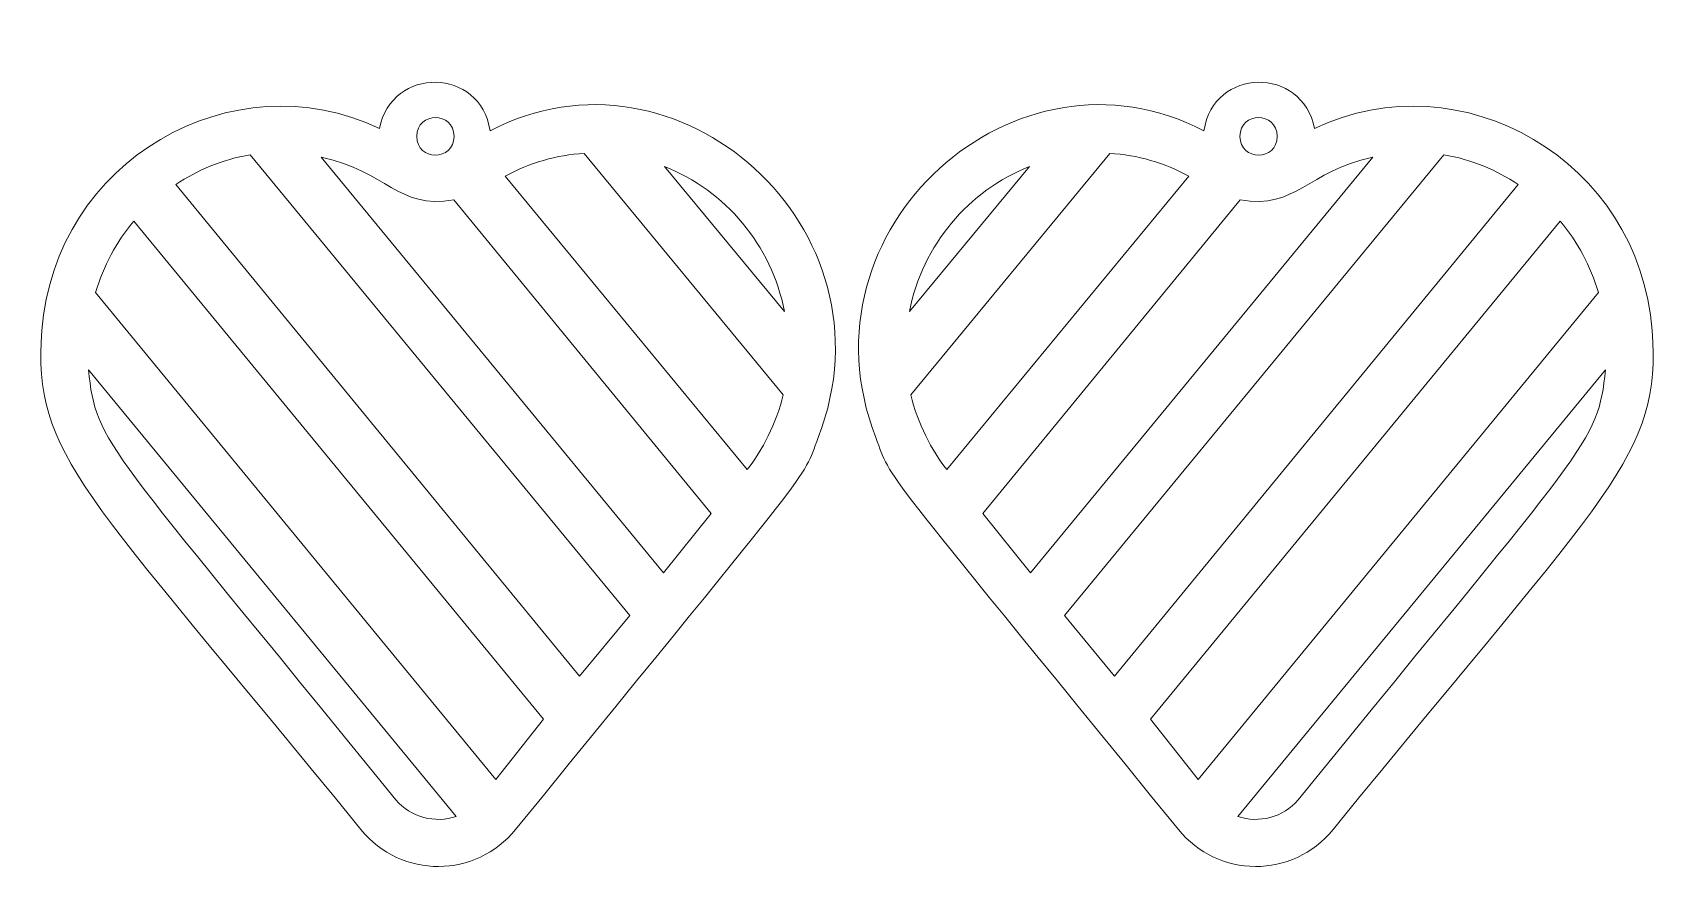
# Model space of a CAD drawing. Header units: inches. Extents: x 17.11 to 21.21, y -4.3 to -2.17.
import ezdxf

# ---------------------------------------------------------------- set-up
doc = ezdxf.new("R2010")
doc.units = ezdxf.units.IN
doc.header["$MEASUREMENT"] = 0
doc.layers.add('_U+0421_U+043B_U+043E_U+0439 1', color=7, linetype='Continuous')

msp = doc.modelspace()

# ---------------------------------------------------------------- linework, layer by layer
at = {"layer": '_U+0421_U+043B_U+043E_U+0439 1', "color": 242, "lineweight": 18, "true_color": 0xc1272d}
for points, knots in [([(18.2627, -2.4178), (18.2392, -2.258), (18.0142, -2.2541), (17.9845, -2.4121), (17.6153, -2.2361), (17.1673, -2.491), (17.1345, -2.9202), (17.1111, -3.237), (17.2371, -3.3147), (17.9373, -4.1755), (18.0398, -4.301), (18.2273, -4.298), (18.3269, -4.1755), (19.0975, -3.2281), (19.0447, -3.3058), (19.0887, -3.1892), (19.2931, -2.6608), (18.7322, -2.1707), (18.2627, -2.4178)], [0, 0, 0, 0, 1, 1, 1, 2, 2, 2, 3, 3, 3, 4, 4, 4, 5, 5, 5, 6, 6, 6, 6]), ([(19.2335, -3.1892), (19.2775, -3.3058), (19.2247, -3.2281), (19.9953, -4.1755), (20.0949, -4.298), (20.2824, -4.301), (20.3849, -4.1755), (21.0852, -3.3147), (21.2111, -3.237), (21.1877, -2.9202), (21.1549, -2.491), (20.7069, -2.2361), (20.3377, -2.4121), (20.308, -2.2541), (20.083, -2.258), (20.0595, -2.4178), (19.59, -2.1707), (19.0291, -2.6608), (19.2335, -3.1892)], [0, 0, 0, 0, 1, 1, 1, 2, 2, 2, 3, 3, 3, 4, 4, 4, 5, 5, 5, 6, 6, 6, 6]), ([(18.1719, -2.4318), (18.1718, -2.4948), (18.0783, -2.4946), (18.0784, -2.4316), (18.0786, -2.3685), (18.1721, -2.3688), (18.1719, -2.4318)], [0, 0, 0, 0, 1, 1, 1, 2, 2, 2, 2]), ([(20.2438, -2.4316), (20.244, -2.4946), (20.1505, -2.4948), (20.1503, -2.4318), (20.1501, -2.3688), (20.2436, -2.3685), (20.2438, -2.4316)], [0, 0, 0, 0, 1, 1, 1, 2, 2, 2, 2]), ([(18.4881, -3.7899), (18.4881, -3.7899), (17.4714, -2.5526), (17.4714, -2.5526), (17.5271, -2.5167), (17.5886, -2.4898), (17.659, -2.4779), (17.659, -2.4779), (18.6141, -3.6375), (18.6141, -3.6375), (18.6141, -3.6375), (18.4881, -3.7899), (18.4881, -3.7899)], [0, 0, 0, 0, 1, 1, 1, 2, 2, 2, 3, 3, 3, 4, 4, 4, 4]), ([(18.699, -3.5299), (18.699, -3.5299), (17.8377, -2.4839), (17.8377, -2.4839), (18.0047, -2.5197), (18.0281, -2.6154), (18.1717, -2.5915), (18.1717, -2.5915), (18.8192, -3.3805), (18.8192, -3.3805), (18.8192, -3.3805), (18.699, -3.5299), (18.699, -3.5299)], [0, 0, 0, 0, 1, 1, 1, 2, 2, 2, 3, 3, 3, 4, 4, 4, 4]), ([(18.91, -3.2699), (18.91, -3.2699), (18.3006, -2.5317), (18.3006, -2.5317), (18.3621, -2.4988), (18.4295, -2.4779), (18.4998, -2.4749), (18.4998, -2.4749), (19.0008, -3.0816), (19.0008, -3.0816), (18.9832, -3.1533), (18.9481, -3.2221), (18.91, -3.2699)], [0, 0, 0, 0, 1, 1, 1, 2, 2, 2, 3, 3, 3, 4, 4, 4, 4]), ([(19.3214, -3.0816), (19.3214, -3.0816), (19.8224, -2.4749), (19.8224, -2.4749), (19.8927, -2.4779), (19.9601, -2.4988), (20.0216, -2.5317), (20.0216, -2.5317), (19.4123, -3.2699), (19.4123, -3.2699), (19.3742, -3.2221), (19.339, -3.1533), (19.3214, -3.0816)], [0, 0, 0, 0, 1, 1, 1, 2, 2, 2, 3, 3, 3, 4, 4, 4, 4]), ([(19.5031, -3.3805), (19.5031, -3.3805), (20.1506, -2.5915), (20.1506, -2.5915), (20.2941, -2.6154), (20.3176, -2.5197), (20.4845, -2.4839), (20.4845, -2.4839), (19.6232, -3.5299), (19.6232, -3.5299), (19.6232, -3.5299), (19.5031, -3.3805), (19.5031, -3.3805)], [0, 0, 0, 0, 1, 1, 1, 2, 2, 2, 3, 3, 3, 4, 4, 4, 4]), ([(19.7082, -3.6375), (19.7082, -3.6375), (20.6633, -2.4779), (20.6633, -2.4779), (20.7336, -2.4898), (20.7951, -2.5167), (20.8508, -2.5526), (20.8508, -2.5526), (19.8341, -3.7899), (19.8341, -3.7899), (19.8341, -3.7899), (19.7082, -3.6375), (19.7082, -3.6375)], [0, 0, 0, 0, 1, 1, 1, 2, 2, 2, 3, 3, 3, 4, 4, 4, 4]), ([(18.702, -2.5078), (18.8543, -2.5675), (18.9715, -2.705), (19.0037, -2.8724), (19.0037, -2.8724), (18.702, -2.5078), (18.702, -2.5078)], [0, 0, 0, 0, 1, 1, 1, 2, 2, 2, 2]), ([(19.3185, -2.8724), (19.3507, -2.705), (19.4679, -2.5675), (19.6203, -2.5078), (19.6203, -2.5078), (19.3185, -2.8724), (19.3185, -2.8724)], [0, 0, 0, 0, 1, 1, 1, 2, 2, 2, 2]), ([(18.2771, -4.05), (18.2771, -4.05), (17.2693, -2.8246), (17.2693, -2.8246), (17.2898, -2.7588), (17.322, -2.6961), (17.366, -2.6452), (17.366, -2.6452), (18.3973, -3.8975), (18.3973, -3.8975), (18.3973, -3.8975), (18.2771, -4.05), (18.2771, -4.05)], [0, 0, 0, 0, 1, 1, 1, 2, 2, 2, 3, 3, 3, 4, 4, 4, 4]), ([(19.925, -3.8975), (19.925, -3.8975), (20.9562, -2.6452), (20.9562, -2.6452), (21.0002, -2.6961), (21.0324, -2.7588), (21.0529, -2.8246), (21.0529, -2.8246), (20.0451, -4.05), (20.0451, -4.05), (20.0451, -4.05), (19.925, -3.8975), (19.925, -3.8975)], [0, 0, 0, 0, 1, 1, 1, 2, 2, 2, 3, 3, 3, 4, 4, 4, 4]), ([(18.0252, -4.1008), (17.2957, -3.2012), (17.2722, -3.2101), (17.2517, -3.0188), (17.2517, -3.0188), (18.1775, -4.1426), (18.1775, -4.1426), (18.1248, -4.1605), (18.0633, -4.1456), (18.0252, -4.1008)], [0, 0, 0, 0, 1, 1, 1, 2, 2, 2, 3, 3, 3, 3]), ([(20.1447, -4.1426), (20.1447, -4.1426), (21.0705, -3.0188), (21.0705, -3.0188), (21.05, -3.2101), (21.0266, -3.2012), (20.297, -4.1008), (20.259, -4.1456), (20.1974, -4.1605), (20.1447, -4.1426)], [0, 0, 0, 0, 1, 1, 1, 2, 2, 2, 3, 3, 3, 3])]:
    msp.add_open_spline(points, degree=3, knots=knots, dxfattribs=at)

doc.saveas('drawing.dxf')
